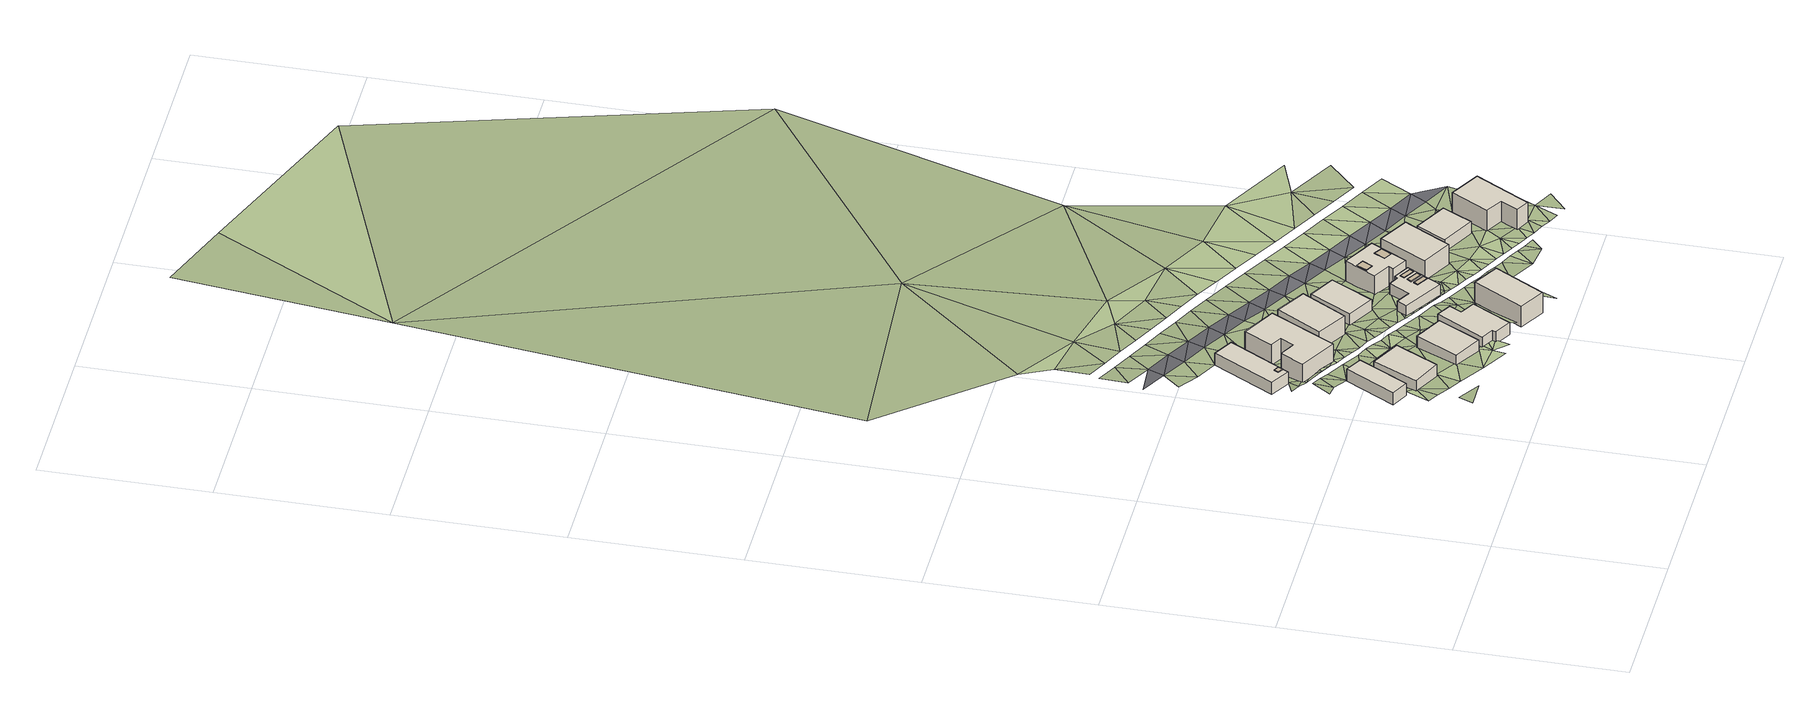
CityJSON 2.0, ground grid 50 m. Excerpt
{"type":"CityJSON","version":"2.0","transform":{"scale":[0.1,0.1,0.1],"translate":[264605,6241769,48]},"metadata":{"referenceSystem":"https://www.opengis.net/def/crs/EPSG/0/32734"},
"CityObjects":{
"building1":{"type":"Building","attributes":{"address":"61 Ritchie Street University Estate Cape Town","building":"house","building:levels":1,"building_height":4.1,"roof_height":75.6,"ground_height":70.8,"plus_code":"4FRW3F63+RCV"},"geometry":[{"type":"Solid","lod":"1","boundaries":[[[[0,1,2,3]],[[1,4,5,2]],[[4,6,7,5]],[[6,0,3,7]],[[3,2,5,7]],[[6,4,1,0]]]]}]},
"building2":{"type":"Building","attributes":{"address":"63 Ritchie Street University Estate Cape Town","building":"house","building:levels":1,"building_height":4.1,"roof_height":76,"ground_height":70.9,"plus_code":"4FRW3F63+RF6"},"geometry":[{"type":"Solid","lod":"1","boundaries":[[[[8,9,10,11]],[[9,12,13,10]],[[12,14,15,13]],[[14,8,11,15]],[[11,10,13,15]],[[14,12,9,8]]]]}]},
"building3":{"type":"Building","attributes":{"address":"34A Selbourne Road University Estate Cape Town","building":"house","building:levels":1,"building_height":4.1,"roof_height":72.7,"ground_height":68.3,"plus_code":"4FRW3F63+XCG"},"children":["building3-1"],"geometry":[{"type":"Solid","lod":"1","boundaries":[[[[16,17,18,19]],[[17,20,21,18]],[[20,22,23,21]],[[22,16,19,23]],[[19,18,21,23]],[[22,20,17,16]]]]}]},
"building3-1":{"type":"BuildingInstallation","parents":["building3"],"geometry":[{"type":"Solid","lod":"1","boundaries":[[[[24,25,26,27]],[[25,28,29,26]],[[28,30,31,29]],[[30,24,27,31]],[[27,26,29,31]],[[30,28,25,24]]]]}]},
"building4":{"type":"Building","attributes":{"address":"65 Ritchie Street University Estate Cape Town","building":"house","building:levels":1,"building_height":4.1,"roof_height":75.3,"ground_height":70.1,"plus_code":"4FRW3F63+QGM"},"geometry":[{"type":"Solid","lod":"1","boundaries":[[[[32,33,34,35]],[[33,36,37,34]],[[36,38,39,37]],[[38,32,35,39]],[[35,34,37,39]],[[38,36,33,32]]]]}]},
"building5":{"type":"Building","attributes":{"address":"36 Selbourne Road University Estate Cape Town","building":"house","building:levels":2,"building_height":6.9,"roof_height":76,"ground_height":68.4,"plus_code":"4FRW3F63+WFP"},"geometry":[{"type":"Solid","lod":"1","boundaries":[[[[40,41,42,43]],[[41,44,45,42]],[[44,46,47,45]],[[46,48,49,47]],[[48,50,51,49]],[[50,52,53,51]],[[52,54,55,53]],[[54,40,43,55]],[[43,42,45,47,49,51,53,55]],[[54,52,50,48,46,44,41,40]]]]}]},
"building6":{"type":"Building","attributes":{"address":"67 Ritchie Street University Estate Cape Town","building":"house","building:levels":1,"building_height":4.1,"roof_height":74.6,"ground_height":69.8,"plus_code":"4FRW3F63+QH6"},"geometry":[{"type":"Solid","lod":"1","boundaries":[[[[56,57,58,59]],[[57,60,61,58]],[[60,62,63,61]],[[62,64,65,63]],[[64,66,67,65]],[[66,68,69,67]],[[68,70,71,69]],[[70,56,59,71]],[[59,58,61,63,65,67,69,71]],[[70,68,66,64,62,60,57,56]]]]}]},
"building7":{"type":"Building","attributes":{"address":"38 Selbourne Road University Estate Cape Town","building":"house","building:levels":2,"building_height":6.9,"roof_height":76.1,"ground_height":68,"plus_code":"4FRW3F63+WGG"},"geometry":[{"type":"Solid","lod":"1","boundaries":[[[[72,73,74,75]],[[73,76,77,74]],[[76,78,79,77]],[[78,72,75,79]],[[75,74,77,79]],[[78,76,73,72]]]]}]},
"building8":{"type":"Building","attributes":{"address":"69 Ritchie Street University Estate Cape Town","building":"house","building:levels":2,"building_height":6.9,"roof_height":77.8,"ground_height":69.6,"plus_code":"4FRW3F63+PJV"},"geometry":[{"type":"Solid","lod":"1","boundaries":[[[[80,81,82,83]],[[81,84,85,82]],[[84,86,87,85]],[[86,80,83,87]],[[83,82,85,87]],[[86,84,81,80]]]]}]},
"building9":{"type":"Building","attributes":{"address":"40 Selbourne Road University Estate Cape Town","building":"house","building:levels":1,"building_height":4.1,"roof_height":72.9,"ground_height":67.9,"plus_code":"4FRW3F63+WH5"},"geometry":[{"type":"Solid","lod":"1","boundaries":[[[[88,89,90,91]],[[89,92,93,90]],[[92,94,95,93]],[[94,88,91,95]],[[91,90,93,95]],[[94,92,89,88]]]]}]},
"building10":{"type":"Building","attributes":{"building":"yes","building:levels":1,"building_height":4.1,"roof_height":73.3,"ground_height":68,"plus_code":"4FRW3F63+RJG"},"children":["building10-1","building10-2","building10-3"],"geometry":[{"type":"Solid","lod":"1","boundaries":[[[[96,97,98,99]],[[97,100,101,98]],[[100,102,103,101]],[[102,104,105,103]],[[104,106,107,105]],[[106,108,109,107]],[[108,110,111,109]],[[110,96,99,111]],[[99,98,101,103,105,107,109,111]],[[110,108,106,104,102,100,97,96]]]]}]},
"building10-1":{"type":"BuildingInstallation","parents":["building10"],"geometry":[{"type":"Solid","lod":"1","boundaries":[[[[112,113,114,115]],[[113,116,117,114]],[[116,118,119,117]],[[118,112,115,119]],[[115,114,117,119]],[[118,116,113,112]]]]}]},
"building10-2":{"type":"BuildingInstallation","parents":["building10"],"geometry":[{"type":"Solid","lod":"1","boundaries":[[[[120,121,122,123]],[[121,124,125,122]],[[124,126,127,125]],[[126,120,123,127]],[[123,122,125,127]],[[126,124,121,120]]]]}]},
"building10-3":{"type":"BuildingInstallation","parents":["building10"],"geometry":[{"type":"Solid","lod":"1","boundaries":[[[[128,129,130,131]],[[129,132,133,130]],[[132,134,135,133]],[[134,128,131,135]],[[131,130,133,135]],[[134,132,129,128]]]]}]},
"building11":{"type":"Building","attributes":{"address":"42 Selbourne Road University Estate Cape Town","building":"house","building:levels":2,"building_height":6.9,"roof_height":74.8,"ground_height":67.4,"plus_code":"4FRW3F63+VMJ"},"children":["building11-1","building11-2"],"geometry":[{"type":"Solid","lod":"1","boundaries":[[[[136,137,138,139]],[[137,140,141,138]],[[140,142,143,141]],[[142,144,145,143]],[[144,146,147,145]],[[146,136,139,147]],[[139,138,141,143,145,147]],[[146,144,142,140,137,136]]]]}]},
"building11-1":{"type":"BuildingInstallation","parents":["building11"],"geometry":[{"type":"Solid","lod":"1","boundaries":[[[[148,149,150,151]],[[149,152,153,150]],[[152,154,155,153]],[[154,148,151,155]],[[151,150,153,155]],[[154,152,149,148]]]]}]},
"building11-2":{"type":"BuildingInstallation","parents":["building11"],"geometry":[{"type":"Solid","lod":"1","boundaries":[[[[156,157,158,159]],[[157,160,161,158]],[[160,162,163,161]],[[162,156,159,163]],[[159,158,161,163]],[[162,160,157,156]]]]}]},
"building12":{"type":"Building","attributes":{"address":"44 Selbourne Road University Estate Cape Town","building":"house","building:levels":2,"building_height":6.9,"roof_height":75,"ground_height":67.5,"plus_code":"4FRW3F63+RPR"},"geometry":[{"type":"Solid","lod":"1","boundaries":[[[[164,165,166,167]],[[165,168,169,166]],[[168,170,171,169]],[[170,164,167,171]],[[167,166,169,171]],[[170,168,165,164]]]]}]},
"building13":{"type":"Building","attributes":{"address":"46 Selbourne Road University Estate Cape Town","building":"house","building:levels":1,"building_height":4.1,"roof_height":72.4,"ground_height":67.9,"plus_code":"4FRW3F63+RQC"},"geometry":[{"type":"Solid","lod":"1","boundaries":[[[[172,173,174,175]],[[173,176,177,174]],[[176,178,179,177]],[[178,172,175,179]],[[175,174,177,179]],[[178,176,173,172]]]]}]},
"building14":{"type":"Building","attributes":{"address":"48 Selbourne Road University Estate Cape Town","building":"house","building:levels":2,"building_height":6.9,"roof_height":75.9,"ground_height":68.5,"plus_code":"4FRW3F63+QRR"},"geometry":[{"type":"Solid","lod":"1","boundaries":[[[[180,181,182,183]],[[181,184,185,182]],[[184,186,187,185]],[[186,188,189,187]],[[188,190,191,189]],[[190,180,183,191]],[[183,182,185,187,189,191]],[[190,188,186,184,181,180]]]]}]},
"terrain1":{"type":"TINRelief","geometry":[{"type":"CompositeSurface","lod":"1","boundaries":[[[192,193,194]],[[195,196,197]],[[197,196,198]],[[196,195,199]],[[196,200,198]],[[199,201,196]],[[202,200,196]],[[203,201,199]],[[204,205,206]],[[202,207,200]],[[205,204,208]],[[204,209,208]],[[202,210,207]],[[211,212,213]],[[203,214,201]],[[214,203,215]],[[216,217,212]],[[217,213,212]],[[210,4,207]],[[218,208,209]],[[216,219,217]],[[216,220,219]],[[221,209,4]],[[209,221,218]],[[222,213,217]],[[223,4,210]],[[220,224,219]],[[215,225,214]],[[214,226,201]],[[224,220,227]],[[222,228,213]],[[215,229,230]],[[210,9,223]],[[215,230,225]],[[231,232,233]],[[9,201,226]],[[221,4,234]],[[227,235,224]],[[4,223,234]],[[235,227,236]],[[237,228,222]],[[238,237,222]],[[235,236,239]],[[240,228,237]],[[241,223,9]],[[242,225,230]],[[243,231,233]],[[244,234,223]],[[245,242,230]],[[246,230,247]],[[237,238,248]],[[249,225,242]],[[233,16,243]],[[9,226,241]],[[244,223,241]],[[250,235,239]],[[251,252,253]],[[245,230,246]],[[254,253,252]],[[255,250,239]],[[235,250,256]],[[257,249,242]],[[258,240,237]],[[257,259,249]],[[246,260,245]],[[241,261,244]],[[262,250,255]],[[241,226,263]],[[264,256,250]],[[240,258,265]],[[259,257,266]],[[261,241,267]],[[264,268,256]],[[16,269,243]],[[16,265,269]],[[270,271,272]],[[241,263,273]],[[273,267,241]],[[254,274,253]],[[266,32,259]],[[226,275,263]],[[276,250,262]],[[277,274,254]],[[276,264,250]],[[226,32,275]],[[278,276,262]],[[268,264,279]],[[273,263,280]],[[281,278,282]],[[32,266,62]],[[283,265,258]],[[284,268,279]],[[263,275,280]],[[281,276,278]],[[265,283,269]],[[32,62,275]],[[285,270,286]],[[281,282,287]],[[274,277,288]],[[272,286,270]],[[289,284,279]],[[280,275,290]],[[281,287,291]],[[277,292,288]],[[284,289,40]],[[293,258,40]],[[294,286,272]],[[275,62,295]],[[293,283,258]],[[275,295,290]],[[276,281,296]],[[281,291,297]],[[40,289,298]],[[299,84,300]],[[301,302,303]],[[297,291,304]],[[301,295,62]],[[297,296,281]],[[305,285,306]],[[307,288,292]],[[293,40,298]],[[300,84,303]],[[308,276,296]],[[304,309,310]],[[297,304,310]],[[303,311,301]],[[312,309,313]],[[295,301,314]],[[283,293,315]],[[294,316,317]],[[318,296,297]],[[276,308,78]],[[310,309,312]],[[319,292,320]],[[294,317,286]],[[292,319,307]],[[313,321,312]],[[301,311,314]],[[84,311,303]],[[322,293,298]],[[321,313,323]],[[318,297,310]],[[316,324,317]],[[78,322,298]],[[323,325,321]],[[322,315,293]],[[314,311,326]],[[325,323,327]],[[328,311,84]],[[78,308,329]],[[326,311,328]],[[327,330,325]],[[319,320,331]],[[332,318,310]],[[320,333,331]],[[330,327,334]],[[317,324,335]],[[332,310,336]],[[337,330,334]],[[306,285,286]],[[328,84,338]],[[330,337,339]],[[81,338,84]],[[340,78,329]],[[341,342,81]],[[343,286,317]],[[78,340,322]],[[339,337,344]],[[345,318,332]],[[339,344,346]],[[345,94,318]],[[344,347,346]],[[339,346,348]],[[349,331,333]],[[350,317,335]],[[351,349,333]],[[338,81,352]],[[348,353,339]],[[345,332,354]],[[355,346,347]],[[354,332,356]],[[346,355,348]],[[357,350,335]],[[347,358,355]],[[352,81,359]],[[81,342,359]],[[356,360,354]],[[361,345,354]],[[362,340,329]],[[329,94,362]],[[355,353,348]],[[360,363,354]],[[343,317,350]],[[363,360,364]],[[361,354,363]],[[345,365,94]],[[364,366,363]],[[367,366,364]],[[305,306,368]],[[353,355,369]],[[353,369,370]],[[371,366,367]],[[357,372,350]],[[358,373,355]],[[359,342,374]],[[358,375,373]],[[349,351,376]],[[351,377,376]],[[366,371,378]],[[355,373,369]],[[379,378,371]],[[374,342,380]],[[365,362,94]],[[381,373,375]],[[286,343,306]],[[370,369,382]],[[370,382,379]],[[378,379,383]],[[342,384,385]],[[342,385,380]],[[381,386,373]],[[383,379,382]],[[378,383,387]],[[369,373,388]],[[382,389,383]],[[387,383,389]],[[362,365,390]],[[391,373,386]],[[392,376,377]],[[391,386,393]],[[389,394,387]],[[350,372,395]],[[395,343,350]],[[384,396,385]],[[397,392,377]],[[373,391,388]],[[398,391,393]],[[396,384,399]],[[395,372,400]],[[399,384,401]],[[164,394,389]],[[365,402,390]],[[136,402,365]],[[164,136,394]],[[403,388,391]],[[398,404,391]],[[405,404,398]],[[397,406,392]],[[407,399,401]],[[400,408,395]],[[409,388,403]],[[397,410,406]],[[403,391,404]],[[407,401,411]],[[164,412,136]],[[413,414,405]],[[402,136,412]],[[405,414,404]],[[415,414,413]],[[414,415,416]],[[164,417,412]],[[173,409,403]],[[418,403,404]],[[406,410,419]],[[417,402,412]],[[417,164,420]],[[421,419,410]],[[404,414,422]],[[409,173,420]],[[423,395,408]],[[424,414,416]],[[425,424,416]],[[423,408,426]],[[422,418,404]],[[424,422,414]],[[427,425,428]],[[427,424,425]],[[429,420,173]],[[417,420,430]],[[419,421,431]],[[395,432,343]],[[433,423,426]],[[434,427,428]],[[422,424,435]],[[436,431,421]],[[430,420,429]],[[418,422,437]],[[438,429,173]],[[306,343,432]],[[418,437,439]],[[427,434,440]],[[440,434,441]],[[442,429,438]],[[442,430,429]],[[431,436,443]],[[437,181,439]],[[181,444,439]],[[440,445,427]],[[446,443,436]],[[444,447,438]],[[442,438,447]],[[423,433,448]],[[444,181,447]],[[440,449,450]],[[423,432,395]],[[448,433,451]],[[443,446,452]],[[453,442,447]],[[452,446,454]],[[455,445,440]],[[456,447,181]],[[457,451,458]],[[456,181,459]],[[447,456,453]],[[460,452,454]],[[451,457,448]],[[432,423,448]],[[461,460,454]],[[462,457,458]],[[462,463,457]],[[460,461,464]],[[465,448,457]],[[463,466,457]],[[368,306,467]],[[468,368,469]],[[467,306,432]],[[368,470,469]],[[470,368,467]]]}]},
"road1":{"type":"Road","attributes":{"highway":"residential","name":"Selbourne Road","surface":"asphalt","lanes":1,"width":5.6,"oneway":"yes"},"geometry":[{"type":"MultiSurface","lod":"1","boundaries":[[[231,254,471]],[[231,277,254]],[[277,231,243]],[[277,243,292]],[[292,243,269]],[[269,320,292]],[[320,269,283]],[[283,333,320]],[[333,283,315]],[[315,351,333]],[[322,351,315]],[[322,377,351]],[[377,322,340]],[[340,397,377]],[[397,340,362]],[[362,410,397]],[[410,362,390]],[[390,421,410]],[[402,421,390]],[[421,402,436]],[[436,402,417]],[[417,446,436]],[[446,417,430]],[[430,454,446]],[[454,430,442]],[[454,442,461]],[[461,442,453]],[[456,461,453]]]}]}
},
"vertices":[
[292,340,228],[343,314,228],[343,314,269],[292,340,269],[424,462,228],[424,462,269],[375,490,228],[375,490,269],
[446,250,229],[512,378,229],[512,378,270],[446,250,270],[423,424,229],[423,424,270],[359,290,229],[359,290,270],
[405,868,203],[302,685,203],[302,685,244],[405,868,244],[361,652,203],[361,652,244],[464,835,203],[464,835,244],
[358,691,245],[351,677,245],[351,677,247],[358,691,247],[366,668,245],[366,668,247],[374,682,245],[374,682,247],
[662,290,221],[577,335,221],[577,335,262],[662,290,262],[510,209,221],[510,209,262],[594,164,221],[594,164,262],
[583,745,204],[481,800,204],[481,800,273],[583,745,273],[435,716,204],[435,716,273],[470,697,204],[470,697,273],[448,657,204],[448,657,273],[403,681,204],[403,681,273],[365,611,204],[365,611,273],[477,550,204],[477,550,273],
[762,216,218],[718,241,218],[718,241,259],[762,216,259],[738,277,218],[738,277,259],[694,302,218],[694,302,259],[613,159,218],[613,159,259],[651,138,218],[651,138,259],[646,128,218],[646,128,259],[697,99,218],[697,99,259],
[607,734,200],[528,600,200],[528,600,269],[607,734,269],[618,548,200],[618,548,269],[696,682,200],[696,682,269],
[819,32,216],[905,182,216],[905,182,285],[819,32,285],[828,226,216],[828,226,285],[742,76,216],[742,76,285],
[737,669,199],[668,544,199],[668,544,240],[737,669,240],[747,500,199],[747,500,240],[816,626,199],[816,626,240],
[755,429,200],[737,400,200],[737,400,241],[755,429,241],[857,330,200],[857,330,241],[916,434,200],[916,434,241],[867,461,200],[867,461,241],[860,452,200],[860,452,241],[831,467,200],[831,467,241],[795,406,200],[795,406,241],
[871,446,242],[863,433,242],[863,433,244],[871,446,244],[897,413,242],[897,413,244],[904,426,242],[904,426,244],
[858,424,242],[850,411,242],[850,411,244],[858,424,244],[884,391,242],[884,391,244],[892,404,242],[892,404,244],
[847,402,242],[839,389,242],[839,389,244],[847,402,244],[873,370,242],[873,370,244],[881,383,242],[881,383,244],
[977,549,194],[880,602,194],[880,602,263],[977,549,263],[828,508,194],[828,508,263],[879,480,194],[879,480,263],[871,466,194],[871,466,263],[917,441,194],[917,441,263],
[929,532,264],[911,499,264],[911,499,265],[929,532,265],[936,485,264],[936,485,265],[954,517,264],[954,517,265],
[863,567,264],[847,536,264],[847,536,265],[863,567,265],[869,524,264],[869,524,265],[886,555,264],[886,555,265],
[1002,529,195],[924,389,195],[924,389,264],[1002,529,264],[1014,340,195],[1014,340,264],[1092,479,195],[1092,479,264],
[1212,398,199],[1113,451,199],[1113,451,240],[1212,398,240],[1065,363,199],[1065,363,240],[1165,310,199],[1165,310,240],
[1332,329,205],[1241,380,205],[1241,380,274],[1332,329,274],[1178,269,205],[1178,269,274],[1230,239,205],[1230,239,274],[1201,187,205],[1201,187,274],[1240,166,205],[1240,166,274],
[338,163,247],[314,120,252],[408,124,243],[340,225,245],[359,290,242],[307,243,245],[343,314,242],[382,202,242],[362,349,238],[446,250,237],[393,363,235],[423,179,240],[331,516,233],[345,579,226],[292,519,237],[386,392,235],[373,564,226],[375,490,230],[423,424,230],[300,629,223],[327,614,223],[361,652,208],[510,209,237],[506,133,235],[355,599,218],[365,611,218],[400,548,223],[393,596,217],[411,568,223],[456,517,222],[403,681,210],[499,432,225],[421,580,223],[594,164,232],[577,335,229],[438,552,223],[400,721,207],[588,87,233],[594,125,233],[339,999,193],[286,944,200],[344,904,200],[511,487,219],[477,550,218],[466,537,218],[435,716,207],[448,657,211],[494,522,219],[424,765,206],[556,405,224],[613,159,232],[412,957,195],[539,471,223],[634,147,232],[646,128,232],[633,85,232],[470,697,208],[613,199,229],[529,553,215],[309,1174,177],[292,1089,187],[369,1144,177],[365,1048,188],[521,506,219],[503,599,213],[633,194,229],[481,800,205],[624,220,229],[651,138,228],[567,456,221],[549,491,217],[612,374,224],[528,600,213],[464,835,205],[653,230,225],[594,440,218],[530,647,211],[485,916,198],[335,1307,170],[322,1204,178],[383,1174,177],[622,425,222],[430,1114,177],[661,344,221],[618,548,212],[438,1007,192],[577,475,221],[569,669,211],[650,410,218],[643,497,213],[605,460,218],[558,875,198],[556,696,208],[291,1400,169],[474,1282,169],[632,444,218],[490,1084,178],[586,699,208],[677,394,218],[660,429,218],[511,966,193],[616,785,201],[444,1144,179],[733,363,216],[668,544,209],[700,469,214],[607,734,205],[742,76,231],[729,158,224],[738,277,221],[718,241,221],[762,216,219],[688,414,218],[1,1762,161],[689,1815,135],[551,1054,178],[707,614,204],[715,398,215],[755,429,213],[808,270,214],[737,400,215],[743,383,213],[788,333,217],[631,834,198],[505,1114,178],[580,1189,170],[747,500,209],[611,1024,178],[584,925,195],[767,382,213],[704,793,193],[771,367,213],[565,1084,178],[797,365,212],[816,317,212],[799,352,212],[844,302,209],[737,669,200],[827,348,212],[672,994,179],[831,467,210],[657,884,193],[826,337,212],[626,1054,179],[795,406,213],[840,329,212],[899,271,209],[857,330,209],[777,752,193],[875,5,229],[960,153,215],[677,1232,172],[854,321,209],[828,508,206],[872,320,209],[882,306,209],[882,351,210],[732,964,179],[701,1129,174],[730,842,190],[927,256,209],[886,382,210],[856,475,203],[916,340,206],[860,452,203],[687,1024,179],[909,290,208],[954,240,207],[867,461,203],[879,480,203],[850,711,191],[871,466,203],[876,456,203],[880,602,195],[889,456,203],[884,451,203],[343,3176,35],[924,389,203],[906,417,203],[900,443,200],[748,993,181],[974,309,207],[982,225,211],[937,275,209],[803,924,180],[803,801,187],[917,441,200],[916,434,203],[1010,209,209],[965,259,207],[944,424,201],[932,436,203],[1039,108,216],[1037,194,209],[993,244,207],[936,476,200],[1014,340,203],[963,459,199],[923,670,190],[1034,285,207],[873,885,181],[1020,229,209],[947,495,196],[858,1107,175],[1065,178,213],[876,760,189],[1048,213,210],[1093,163,213],[818,954,181],[1112,99,217],[995,629,188],[1065,363,203],[1098,271,208],[1076,198,210],[944,845,184],[1121,148,212],[889,914,182],[1053,410,201],[950,719,186],[1148,132,216],[1019,577,192],[1103,182,212],[1144,223,210],[1131,167,212],[1159,152,213],[1068,588,187],[1165,310,206],[1014,805,185],[1092,479,199],[1023,678,187],[1178,269,208],[1001,1030,178],[1201,187,213],[1187,136,213],[960,874,184],[1240,166,215],[1214,121,217],[1142,495,193],[1141,547,189],[1085,765,186],[1136,1454,139],[1030,834,185],[1242,105,217],[1230,239,210],[1096,637,189],[1217,338,205],[1177,417,201],[1193,363,203],[1303,159,221],[1270,90,221],[1214,506,194],[1155,725,190],[1212,398,201],[1286,247,213],[1169,596,190],[1252,429,201],[1173,1004,181],[1297,74,225],[1362,127,223],[1101,794,188],[1226,685,191],[1287,464,197],[1242,554,192],[1387,310,211],[1364,421,201],[1266,839,186],[1171,754,190],[1332,329,209],[1297,646,195],[1315,513,196],[1242,714,192],[1313,674,195],[1367,606,197],[1385,885,188],[1407,759,191],[1488,2346,83],[466,3832,3],[693,3744,8],[1261,3530,4],
[266,1040,191]
]}
